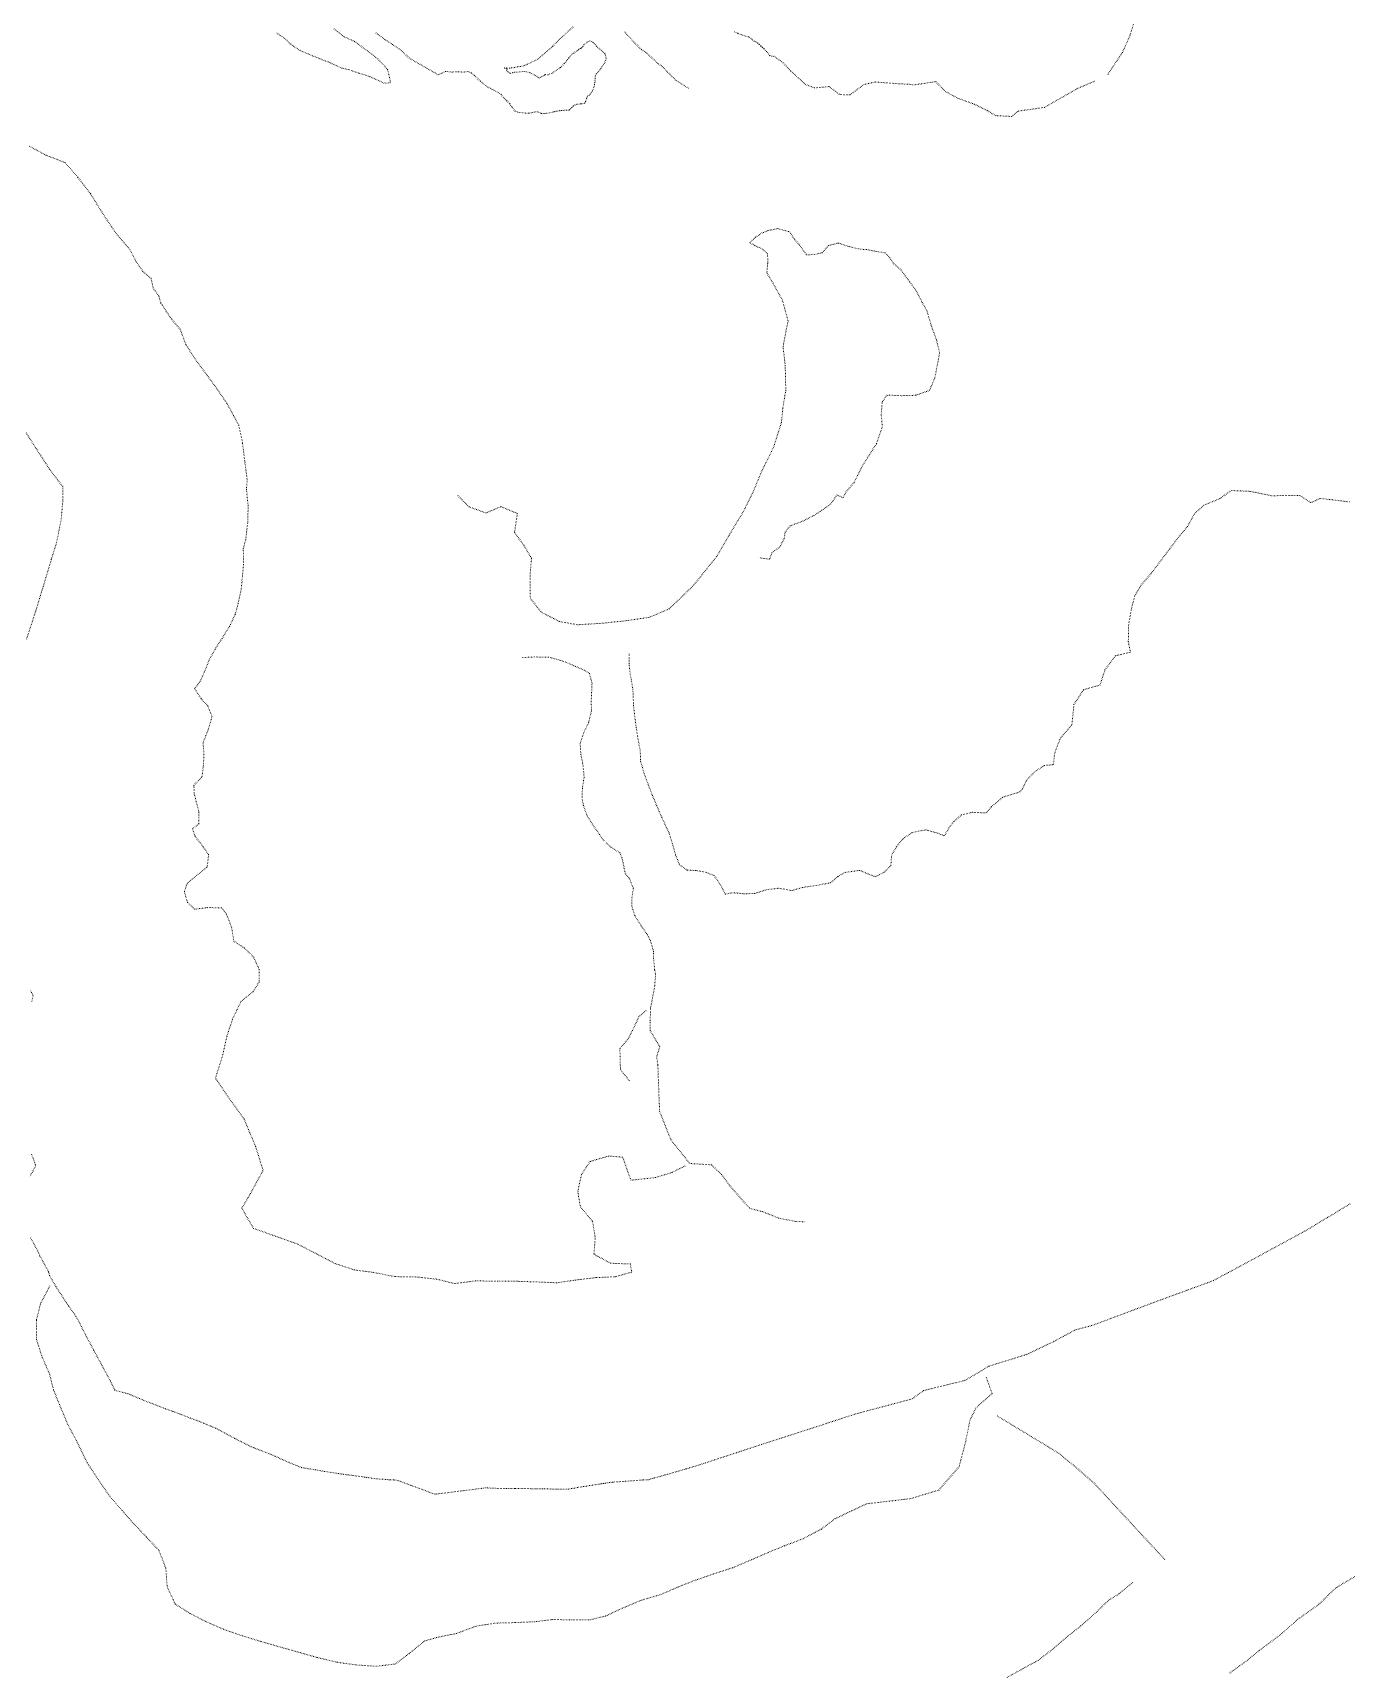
# Model space of a CAD drawing. Extents: x 682410 to 689460, y 7661803 to 7669124.
# Drawn here: x 685100.1 to 685400.2, y 7663888.6 to 7664263.4 of the extents above; entities that cross this region are included whole.
import ezdxf

# ---------------------------------------------------------------- set-up
doc = ezdxf.new("R2010")
doc.units = 0
doc.header["$MEASUREMENT"] = 0
doc.linetypes.add('DOT', pattern=[0.25, 0, -0.25])
doc.layers.add('02 TOE_Line', color=1, linetype='DOT', lineweight=20)

msp = doc.modelspace()

# ---------------------------------------------------------------- linework, layer by layer
at = {"layer": '02 TOE_Line'}
for points in [[(685351.99, 7664266.7, 4207.72), (685350.83, 7664262.8, 4207.58), (685349.1, 7664258.93, 4207.71), (685345.68, 7664253.8, 4207.82)], [(685168.88, 7664264.31, 4206.96), (685171.26, 7664262.46, 4206.79), (685173.61, 7664261.43, 4206.65), (685176.18, 7664259.54, 4206.46), (685178.96, 7664257.44, 4206.18), (685181.17, 7664254.93, 4205.86), (685181.75, 7664252.6, 4205.29), (685181.75, 7664251.95, 4205.4), (685180.38, 7664251.89, 4205.16), (685177.12, 7664253.38, 4204.99), (685174.54, 7664254.2, 4204.9), (685172.2, 7664255.03, 4204.89), (685170.74, 7664255.31, 4204.8), (685167.66, 7664256.7, 4204.8), (685165.01, 7664257.74, 4204.7), (685163.71, 7664258.27, 4204.73), (685161.15, 7664259.35, 4204.76), (685158.89, 7664260.86, 4204.8), (685157.92, 7664261.91, 4204.79), (685155.64, 7664263.46, 4204.87)], [(685223.57, 7664264.74, 4207.66), (685220.7, 7664262.2, 4207.66), (685218.87, 7664260.28, 4207.78), (685215.4, 7664257.31, 4207.66), (685212.28, 7664255.84, 4207.74), (685209.02, 7664255.29, 4207.81), (685207.89, 7664255.42, 4207.65), (685207.89, 7664255.34, 4207.64), (685207.95, 7664255.31, 4207.65), (685208.26, 7664255.22, 4207.69), (685208.46, 7664255.11, 4207.71), (685208.3, 7664254.82, 4207.65), (685208.33, 7664254.8, 4207.66), (685208.73, 7664254.43, 4207.68), (685209.26, 7664254.12, 4207.68), (685209.79, 7664254.27, 4207.65), (685210.2, 7664254.37, 4207.65), (685210.93, 7664254.41, 4207.63), (685211.61, 7664254.51, 4207.61), (685212.54, 7664254.58, 4207.59), (685213.7, 7664254.28, 4207.5), (685215.23, 7664253.49, 4207.31), (685215.73, 7664253.05, 4207.24), (685216.92, 7664253.66, 4207.3), (685217.08, 7664253.8, 4207.3), (685217.25, 7664253.88, 4207.3), (685217.84, 7664253.77, 4207.31), (685218.18, 7664253.96, 4207.31), (685218.81, 7664254.21, 4207.4), (685220.69, 7664255.48, 4207.36), (685221.24, 7664256.04, 4207.38), (685221.57, 7664256.43, 4207.39), (685221.82, 7664256.64, 4207.4), (685222.04, 7664256.98, 4207.39), (685222.24, 7664257.31, 4207.38), (685222.61, 7664257.68, 4207.35), (685222.81, 7664257.91, 4207.36), (685223, 7664258.19, 4207.34), (685223.3, 7664258.48, 4207.35), (685223.52, 7664258.7, 4207.36), (685223.7, 7664258.77, 4207.37), (685223.95, 7664259.01, 4207.37), (685224.45, 7664259.31, 4207.37), (685224.77, 7664259.54, 4207.37), (685224.9, 7664259.66, 4207.36), (685225.14, 7664259.82, 4207.36), (685225.33, 7664259.85, 4207.35), (685225.49, 7664259.98, 4207.35), (685225.71, 7664260.15, 4207.35), (685225.8, 7664260.28, 4207.35), (685226.03, 7664260.65, 4207.36), (685226.26, 7664260.85, 4207.36), (685226.79, 7664261.28, 4207.38), (685227.36, 7664261.58, 4207.38), (685228.12, 7664261.2, 4207.34), (685228.9, 7664260.37, 4207.28), (685230.9, 7664258.56, 4207.15), (685231.11, 7664257.45, 4207.07), (685230.88, 7664256.77, 4207.04), (685230.53, 7664256.18, 4206.99), (685229.85, 7664255.2, 4206.94), (685228.85, 7664254, 4206.94), (685228.68, 7664253.73, 4206.91), (685228.58, 7664252.99, 4206.87), (685228.56, 7664252.43, 4206.83), (685228.46, 7664251.56, 4206.83), (685228.28, 7664250.88, 4206.69), (685227.93, 7664250.06, 4206.64), (685227.49, 7664249.43, 4206.66), (685227.38, 7664249.15, 4206.63), (685227.03, 7664249.14, 4206.65), (685226.82, 7664248.93, 4206.65), (685226.65, 7664248.41, 4206.6), (685226.4, 7664247.67, 4206.55), (685226.2, 7664247.34, 4206.54), (685225.3, 7664247.15, 4206.54), (685224.65, 7664247.11, 4206.57), (685224.36, 7664247.09, 4206.58), (685224.02, 7664246.95, 4206.57), (685223.57, 7664246.67, 4206.55), (685223.24, 7664246.3, 4206.49), (685223.03, 7664246.09, 4206.47), (685222.75, 7664245.81, 4206.45), (685222.58, 7664245.69, 4206.43), (685222.08, 7664245.72, 4206.44), (685221.69, 7664245.71, 4206.44), (685221.28, 7664245.67, 4206.43), (685220.95, 7664245.68, 4206.43), (685220.47, 7664245.58, 4206.42), (685219.72, 7664245.48, 4206.42), (685219.19, 7664245.34, 4206.4), (685218.56, 7664245.21, 4206.4), (685217.86, 7664245.02, 4206.36), (685217.58, 7664245.05, 4206.37), (685217.34, 7664244.96, 4206.38), (685216.73, 7664244.94, 4206.38), (685216.32, 7664244.98, 4206.4), (685216.22, 7664244.99, 4206.41), (685216.01, 7664245.16, 4206.42), (685215.38, 7664245.37, 4206.44), (685214.71, 7664245.29, 4206.44), (685213.42, 7664245, 4206.38), (685211.24, 7664245.2, 4206.41), (685210.32, 7664245.46, 4206.45), (685210.08, 7664245.73, 4206.46), (685209.54, 7664246.49, 4206.56), (685208.99, 7664247.28, 4206.68), (685208.36, 7664247.9, 4206.76), (685207.33, 7664248.92, 4206.86), (685207.12, 7664249.33, 4206.94), (685206.19, 7664249.9, 4206.86), (685205.01, 7664250.49, 4206.76), (685203.53, 7664251.33, 4206.61), (685202.36, 7664252.35, 4206.56), (685200.96, 7664253.69, 4206.53), (685200.27, 7664254.26, 4206.51), (685199.49, 7664254.54, 4206.45), (685198.45, 7664254.41, 4206.3), (685197.38, 7664254.5, 4206.13), (685195.92, 7664254.44, 4205.94), (685194.43, 7664254.57, 4205.72), (685192.74, 7664253.82, 4205.45), (685190.14, 7664255.3, 4205.3), (685186.14, 7664257.6, 4205.62), (685184.07, 7664259.54, 4205.85), (685180.53, 7664261.89, 4206.17), (685178.3, 7664263.51, 4206.37)], [(685249.9, 7664250.73, 4206.29), (685246.97, 7664252.61, 4206.04), (685244.94, 7664254.62, 4206.17), (685244.01, 7664255.63, 4206.31), (685242.91, 7664256.41, 4206.5), (685240.43, 7664258.73, 4206.71), (685239.16, 7664259.58, 4206.83), (685237.24, 7664261.46, 4207.16), (685235.38, 7664263.59, 4207.33)], [(685260.45, 7664263.63, 4206.94), (685261.29, 7664263.23, 4206.85), (685262.92, 7664262.65, 4206.73), (685263.89, 7664262.41, 4206.75), (685264.57, 7664261.75, 4206.65), (685265.04, 7664261.46, 4206.7), (685265.77, 7664261.04, 4206.64), (685266.12, 7664260.74, 4206.62), (685266.45, 7664260.37, 4206.6), (685266.85, 7664260.05, 4206.58), (685267.22, 7664259.7, 4206.58), (685267.78, 7664259.16, 4206.58), (685268.5, 7664258.19, 4206.49), (685268.83, 7664258.09, 4206.49), (685269.42, 7664258.05, 4206.53), (685270.04, 7664257.64, 4206.48), (685270.3, 7664257.44, 4206.48), (685271.5, 7664256.6, 4206.43), (685273.35, 7664254.63, 4206.35), (685276.66, 7664251.61, 4206.49), (685278.72, 7664250.8, 4206.61), (685282.04, 7664251.12, 4207.05), (685284.54, 7664249.27, 4206.93), (685286.9, 7664249.24, 4207.06), (685289.98, 7664251.58, 4206.97), (685292.61, 7664252.16, 4206.92), (685297.82, 7664251.76, 4207.02), (685300.35, 7664251.65, 4207.17), (685301.4, 7664251.49, 4207.25), (685305.34, 7664252.08, 4207.58), (685306.42, 7664252.25, 4207.61), (685308.66, 7664249.98, 4207.57), (685311.5, 7664248.44, 4207.81), (685315.25, 7664247.08, 4207.91), (685318.29, 7664245.59, 4207.92), (685320.14, 7664244.47, 4207.94), (685323.78, 7664244.29, 4208.03), (685325.29, 7664245.5, 4208.02), (685331.28, 7664246.36, 4207.98), (685338.82, 7664250.68, 4207.92), (685342.95, 7664252.42, 4207.9)], [(685249.16, 7664004.51, 4207.27), (685246.16, 7664002.99, 4207.2), (685242.35, 7664001.84, 4207.29), (685236.75, 7664001.23, 4207.01), (685234.9, 7664006.48, 4206.97), (685231.64, 7664006.75, 4206.92), (685227.42, 7664005.49, 4207.04), (685225.49, 7664002.57, 4206.9), (685224.63, 7663998.59, 4207.36), (685225.22, 7663995.11, 4207.12), (685228.01, 7663991.83, 4207.3), (685228.61, 7663988.02, 4207.36), (685228.32, 7663984.31, 4207.47), (685232.06, 7663982.26, 4207.52), (685236.66, 7663982.08, 4207.35), (685236.65, 7663982.03, 4207.35), (685236.95, 7663980.21, 4207.41), (685233.14, 7663979.16, 4207.64), (685228.7, 7663978.96, 4207.63), (685224.04, 7663978.4, 4207.66), (685219.8, 7663977.78, 4207.67), (685215.27, 7663977.98, 4207.7), (685210.95, 7663978.12, 4207.74), (685206.28, 7663978.13, 4207.59), (685201.28, 7663978.23, 4207.55), (685196.46, 7663977.6, 4207.55), (685192.37, 7663978.61, 4207.27), (685187.92, 7663979.1, 4207.16), (685182.81, 7663979.2, 4207.13), (685177.85, 7663980.17, 4207.27), (685173.57, 7663980.73, 4207.24), (685169.18, 7663982.17, 4206.96), (685164.9, 7663984.4, 4206.98), (685160.61, 7663986.63, 4207.01), (685155.57, 7663988.42, 4206.9), (685150.53, 7663990.21, 4206.79), (685147.86, 7663994.81, 4206.71), (685149.81, 7663998.18, 4206.44), (685151.26, 7664000.83, 4206.5), (685152.71, 7664003.49, 4206.55), (685150.95, 7664009.03, 4206.62), (685149.65, 7664012.12, 4206.62), (685148.36, 7664015.21, 4206.62), (685144.91, 7664019.98, 4206.68), (685141.82, 7664024.55, 4206.52), (685143.41, 7664029.56, 4206.71), (685144.44, 7664034.15, 4206.78), (685145.69, 7664037.98, 4206.84), (685147.65, 7664042.07, 4206.9), (685150.42, 7664044.31, 4205.46), (685151.81, 7664046.53, 4205.32), (685151.83, 7664049.38, 4205.32), (685150.53, 7664052.19, 4205.23), (685148.4, 7664054.32, 4205.23), (685146.01, 7664055.8, 4204.96), (685145.55, 7664058.88, 4205.02), (685144.32, 7664062.04, 4205.05), (685143.26, 7664063.48, 4204.83), (685139.95, 7664063.51, 4204.88), (685137.07, 7664063.14, 4204.88), (685135.42, 7664064.7, 4204.45), (685134.72, 7664067.14, 4204.48), (685135.33, 7664069.03, 4204.51), (685137.52, 7664070.84, 4204.7), (685139.91, 7664072.79, 4204.78), (685140.26, 7664075.62, 4204.87), (685138.93, 7664077.51, 4205.08), (685137.12, 7664079.87, 4205.09), (685136.55, 7664081.5, 4205.02), (685138.05, 7664082.67, 4205.02), (685138.04, 7664085.34, 4205.05), (685136.99, 7664089.46, 4205.14), (685136.89, 7664091.43, 4205.25), (685138.74, 7664093.42, 4205.38), (685139.04, 7664095.66, 4205.49), (685139.2, 7664098.45, 4205.55), (685138.98, 7664101.17, 4205.38), (685140.13, 7664104.09, 4205.64), (685141.05, 7664107.14, 4205.66), (685140.05, 7664109.6, 4205.67), (685138.55, 7664111.27, 4205.8), (685137.05, 7664113.54, 4206.02), (685138.35, 7664115.25, 4206.04), (685139.31, 7664117.38, 4206.31), (685140.33, 7664119.94, 4205.94), (685141.75, 7664122.59, 4206.07), (685143.32, 7664125.03, 4206.4), (685145.08, 7664127.84, 4206.35), (685146.34, 7664130.54, 4206.16), (685147.02, 7664133.03, 4206.01), (685147.72, 7664136.36, 4205.91), (685148, 7664139.43, 4205.95), (685148.25, 7664141.91, 4206.08), (685148.18, 7664145.57, 4205.85), (685148.75, 7664147.7, 4205.72), (685149.22, 7664151.82, 4205.47), (685149.28, 7664155.43, 4205.32), (685148.9, 7664159.11, 4205.04), (685149.08, 7664161.22, 4205.93), (685148.54, 7664165.33, 4205.93), (685147.98, 7664169.8, 4205.89), (685147.13, 7664173.76, 4205.83), (685144.42, 7664178.76, 4204.83), (685141.85, 7664182.5, 4204.86), (685139.86, 7664185.21, 4204.78), (685137.36, 7664188.59, 4205), (685135.06, 7664192.18, 4204.87), (685133.76, 7664195.66, 4204.73), (685131.75, 7664198.01, 4204.61), (685130.57, 7664199.81, 4204.71), (685129.31, 7664201.71, 4204.67), (685128.85, 7664203.33, 4204.61), (685127.58, 7664205.07, 4204.59), (685127.11, 7664207.25, 4204.38), (685125.24, 7664208.88, 4204.44), (685123.59, 7664211.25, 4204.63), (685122.36, 7664213.7, 4204.65), (685119.01, 7664217.72, 4204.63), (685116.45, 7664221.49, 4204.84), (685113.23, 7664226.66, 4204.81), (685110.33, 7664230.43, 4204.86), (685107.45, 7664233.75, 4204.85), (685103.1, 7664235.43, 4204.83), (685099.2, 7664237.52, 4204.83)], [(685197.22, 7664157.64, 4204.89), (685199.79, 7664155.07, 4204.89), (685203.65, 7664153.69, 4204.87), (685207.03, 7664155.13, 4204.79), (685210.83, 7664153.57, 4205.36), (685210.16, 7664149.22, 4205.52), (685212.36, 7664146.19, 4205.57), (685214.04, 7664143.34, 4205.93), (685213.76, 7664139.88, 4205.57), (685213.72, 7664134.28, 4205.56), (685216.23, 7664131.05, 4206.02), (685220.44, 7664128.87, 4206.09), (685224.58, 7664128.14, 4205.89), (685229.83, 7664128.46, 4205.65), (685235.1, 7664128.99, 4205.4), (685240.89, 7664129.82, 4205.39), (685245.49, 7664131.76, 4205.5), (685250.96, 7664137, 4205.55), (685256.32, 7664143.69, 4205.8), (685259.23, 7664148.62, 4205.84), (685262.47, 7664154.03, 4205.99), (685264.68, 7664158.44, 4205.85), (685266.55, 7664162.98, 4206.36), (685269.34, 7664168.62, 4205.97), (685271.17, 7664174.38, 4206.01), (685271.49, 7664177.71, 4206.17), (685272.16, 7664181.66, 4206.13), (685272.03, 7664187.39, 4206.2), (685271.54, 7664191.7, 4206.14), (685272.67, 7664197.62, 4206.13), (685271.38, 7664202.3, 4205.98), (685269.24, 7664206.22, 4205.95), (685267.83, 7664208.52, 4206.32), (685268.03, 7664210.78, 4206.15), (685268.01, 7664212.91, 4206.06), (685266.76, 7664214.01, 4206.07), (685265.08, 7664214.79, 4206.17), (685263.94, 7664215.43, 4206.22), (685265.22, 7664216.7, 4206.41), (685266.69, 7664217.63, 4206.47), (685268.23, 7664218.26, 4206.57), (685270.36, 7664218.66, 4206.84), (685273.05, 7664217.92, 4207.16), (685274.19, 7664216.13, 4207.3), (685275.29, 7664214.9, 4207.36), (685276.91, 7664212.65, 4207.75), (685278.99, 7664212.79, 4207.56), (685280.49, 7664213.14, 4207.82), (685281.96, 7664214.81, 4207.87), (685284.24, 7664215.36, 4207.55), (685286.37, 7664214.63, 4207.69), (685288.82, 7664214.01, 4207.92), (685290.98, 7664213.82, 4208.11), (685292.97, 7664213.43, 4208.35), (685294.92, 7664213.1, 4208.35), (685295.91, 7664211.96, 4208.43), (685296.87, 7664210.59, 4208.5), (685298.45, 7664209.27, 4208.67), (685300.13, 7664206.96, 4208.82), (685301.87, 7664204.61, 4208.94), (685303.34, 7664201.78, 4209.08), (685304.37, 7664200.03, 4209.23), (685305.36, 7664196.61, 4209.31), (685306.64, 7664193.12, 4209.41), (685307.31, 7664190.13, 4209.52), (685306.77, 7664187.41, 4209.69), (685306.2, 7664184.5, 4209.72), (685305.02, 7664181.7, 4209.63), (685301.86, 7664180.58, 4209.63), (685298.72, 7664180.48, 4209.66), (685295.31, 7664180.63, 4209.68), (685294.18, 7664179.04, 4209.6), (685293.98, 7664176.03, 4209.55), (685294.22, 7664173.3, 4209.57), (685292.88, 7664169.51, 4209.58), (685289.68, 7664164.48, 4209.73), (685287.78, 7664160.67, 4209.76), (685285.93, 7664158.52, 4209.64), (685285.25, 7664157.15, 4209.86), (685283.85, 7664157.81, 4209.78), (685282.49, 7664155.78, 4209.91), (685280.42, 7664154.3, 4209.8), (685278.62, 7664153.14, 4209.86), (685275.85, 7664151.72, 4209.71), (685273.15, 7664150.74, 4209.56), (685272.04, 7664149.3, 4209.75), (685271.78, 7664147.86, 4209.72), (685270.79, 7664145.9, 4209.71), (685269.02, 7664144.64, 4209.45), (685268.46, 7664143.11, 4209.47), (685266, 7664143.45, 4209.47)], [(685098.55, 7664172, 4179.37), (685101.17, 7664167.89, 4179.34), (685103.94, 7664163.64, 4179.23), (685106.94, 7664159.65, 4179.36), (685106.94, 7664156.63, 4179.21), (685106.57, 7664152.15, 4179.07), (685105.42, 7664146.58, 4178.9), (685104.31, 7664143.11, 4178.87), (685104.3, 7664143.07, 4178.87), (685104.3, 7664143.06, 4178.87), (685104.29, 7664143.01, 4178.87), (685102.45, 7664136.84, 4178.9), (685102.13, 7664135.87, 4178.88), (685100.88, 7664131.72, 4178.88), (685100.74, 7664131.24, 4178.89), (685098.56, 7664124.62, 4178.77)], [(685236.36, 7664121.46, 4208.31), (685236.35, 7664119.23, 4208.43), (685236.64, 7664116.5, 4208.39), (685236.85, 7664115.59, 4208.56), (685237.22, 7664113.27, 4208.17), (685237.37, 7664109.65, 4208.32), (685237.63, 7664107.24, 4208.41), (685237.97, 7664104.67, 4208.52), (685238.4, 7664101.99, 4208.64), (685238.89, 7664099.49, 4208.72), (685238.99, 7664096.92, 4208.89), (685239.8, 7664094.13, 4208.92), (685240.68, 7664091.73, 4209.09), (685241.67, 7664089.17, 4209.23), (685242.67, 7664086.81, 4209.25), (685243.81, 7664084.14, 4209.15), (685245.49, 7664080.54, 4208.98), (685246.36, 7664077.77, 4209.04), (685246.99, 7664075.52, 4209.07), (685247.86, 7664073.32, 4209.02), (685249.64, 7664072.06, 4209), (685251.64, 7664072, 4209.13), (685253.71, 7664071.63, 4209.14), (685255.77, 7664070.86, 4209.15), (685257.14, 7664068.87, 4209.19), (685258.36, 7664066.57, 4209.3), (685260.03, 7664066.91, 4209.31), (685261.48, 7664066.79, 4209.38), (685262.78, 7664066.67, 4209.37), (685265.05, 7664066.75, 4209.33), (685267.79, 7664067.6, 4209.27), (685270.49, 7664067.94, 4209.31), (685273.56, 7664067.42, 4209.24), (685276, 7664068.12, 4209.23), (685279.11, 7664068.58, 4209.39), (685282.41, 7664069.18, 4209.26), (685284.14, 7664070.64, 4209.33), (685285.73, 7664071.57, 4209.43), (685289.03, 7664072.01, 4209.49), (685292.61, 7664070.54, 4209.52), (685294.61, 7664071.6, 4209.59), (685296.15, 7664073.08, 4209.63), (685296.36, 7664075.49, 4209.67), (685297.5, 7664077.49, 4209.68), (685298.96, 7664079.25, 4209.7), (685301.05, 7664080.68, 4209.61), (685304.11, 7664081.28, 4209.53), (685306.9, 7664080.52, 4209.45), (685308.41, 7664079.89, 4209.39), (685309.63, 7664082.01, 4209.34), (685310.67, 7664083.29, 4209.25), (685312.33, 7664084.69, 4209.13), (685314.81, 7664085.29, 4209.11), (685317.93, 7664085.14, 4208.9), (685319.17, 7664086.58, 4208.97), (685321.74, 7664088.74, 4208.85), (685325.67, 7664089.93, 4208.83), (685326.29, 7664090.71, 4208.96), (685327.17, 7664092.57, 4208.92), (685329.09, 7664094.59, 4208.87), (685331.29, 7664095.99, 4208.8), (685333.29, 7664096.17, 4208.74), (685333.65, 7664098.94, 4208.73), (685334.9, 7664102.19, 4208.64), (685337.55, 7664105.28, 4208.49), (685338.02, 7664109.91, 4208.58), (685340.23, 7664113.32, 4208.54), (685343.96, 7664114.35, 4208.51), (685345.11, 7664117.87, 4208.48), (685347.53, 7664121.06, 4208.56), (685350.92, 7664121.86, 4208.39), (685350.44, 7664124.35, 4208.53), (685350.52, 7664128.2, 4208.55), (685351.15, 7664131.77, 4208.52), (685351.9, 7664134.72, 4208.58), (685353.32, 7664137.14, 4208.72), (685355.77, 7664139.99, 4208.58), (685361.85, 7664148.11, 4208.46), (685363.94, 7664150.59, 4208.47), (685365.54, 7664153.45, 4208.97), (685367.69, 7664155.46, 4209.26), (685371.39, 7664156.97, 4208.97), (685373.94, 7664158.81, 4208.94), (685378.4, 7664158.62, 4208.95), (685383.1, 7664157.62, 4208.76), (685389.61, 7664157.7, 4208.69), (685392.15, 7664156.04, 4208.6), (685394.28, 7664157.02, 4208.54), (685401, 7664156.21, 4208.6)], [(685211.91, 7664120.63, 4206.2), (685214.74, 7664120.78, 4205.92), (685217.94, 7664120.74, 4205.74), (685219.36, 7664120.37, 4205.73), (685221.71, 7664119.67, 4205.55), (685224.09, 7664118.63, 4205.61), (685226.11, 7664117.76, 4205.54), (685227.28, 7664117.06, 4205.5), (685227.88, 7664114.82, 4205.52), (685227.71, 7664111.01, 4205.52), (685227.73, 7664108.39, 4205.62), (685227.11, 7664105.77, 4205.57), (685226.02, 7664103.59, 4205.62), (685225.18, 7664101.03, 4205.56), (685225.31, 7664098.51, 4205.53), (685225.81, 7664096.1, 4205.47), (685226.07, 7664093.29, 4205.5), (685225.68, 7664090.77, 4205.44), (685225.59, 7664088.3, 4205.48), (685225.91, 7664086.85, 4205.37), (685226.78, 7664084.45, 4205.49), (685228.12, 7664082.33, 4205.38), (685229.6, 7664080.21, 4205.53), (685230.34, 7664079.06, 4205.42), (685232.07, 7664077.41, 4205.51), (685234.28, 7664076.02, 4205.5), (685234.72, 7664074.88, 4205.5), (685235.52, 7664071.2, 4205.69), (685236.37, 7664070.27, 4205.51), (685237.32, 7664067.92, 4205.66), (685236.97, 7664065.51, 4205.76), (685236.98, 7664063.79, 4205.75), (685237.65, 7664061.68, 4205.83), (685239.12, 7664059.37, 4205.67), (685240.56, 7664057.27, 4205.65), (685241.23, 7664055.97, 4205.8), (685241.95, 7664053.42, 4205.71), (685241.96, 7664051.85, 4205.77), (685242.2, 7664049.19, 4205.77), (685242.41, 7664048.2, 4205.78), (685242.19, 7664045.47, 4206.31), (685241.26, 7664040.57, 4205.85), (685241.17, 7664037.65, 4206.46), (685241.17, 7664035.45, 4207.11), (685243.34, 7664031.74, 4208.73), (685242.65, 7664029.45, 4208.32), (685242.93, 7664027.49, 4207.73), (685243.12, 7664021.96, 4207.08), (685243.32, 7664016.98, 4206.94), (685245.87, 7664010.49, 4207.13), (685250.21, 7664005.04, 4207.29), (685255.15, 7664004.74, 4209.14), (685257.5, 7664002.54, 4209.12), (685259.36, 7663999.95, 4208.79), (685263.95, 7663994.76, 4207.31), (685266.83, 7663994.06, 4206.82), (685270.58, 7663992.55, 4207.18), (685274.53, 7663991.78, 4207.69), (685276.66, 7663991.73, 4209.07)], [(685099.6, 7664044.47, 4178.89), (685100.13, 7664043.47, 4178.9), (685099.86, 7664041.92, 4178.93)], [(685240.23, 7664040.02, 4205.9), (685238.6, 7664038.62, 4205.83), (685237.61, 7664036.42, 4205.82), (685236.21, 7664033.64, 4205.71), (685234.25, 7664031.29, 4205.83), (685234.37, 7664026.51, 4206), (685236.43, 7664023.92, 4206.09)], [(685099.79, 7664007.15, 4178.77), (685100.29, 7664005.88, 4178.75), (685100.38, 7664005.65, 4178.75), (685100.51, 7664005.23, 4178.74), (685100.66, 7664004.76, 4178.73), (685100.73, 7664004.52, 4178.73), (685100.16, 7664003.37, 4178.73), (685099.4, 7664002.16, 4178.73)], [(685099.58, 7663988.09, 4178.61), (685101.16, 7663985.1, 4178.54), (685101.71, 7663983.88, 4178.46), (685102.39, 7663982.66, 4178.44), (685102.43, 7663982.58, 4178.44), (685103.68, 7663980.3, 4178.42), (685103.7, 7663980.21, 4178.4), (685103.91, 7663979.48, 4178.28), (685105.41, 7663976.85, 4178.28), (685107.82, 7663973.14, 4178.47), (685108.31, 7663972.42, 4178.51), (685109.52, 7663970.73, 4178.67), (685109.97, 7663970, 4178.68), (685110.52, 7663969.09, 4178.71), (685112.12, 7663965.91, 4178.58), (685114.01, 7663962.36, 4178.51), (685114.22, 7663961.96, 4178.5), (685115.61, 7663959.43, 4178.47), (685115.86, 7663958.91, 4178.44), (685115.91, 7663958.82, 4178.44), (685117.82, 7663955.32, 4178.39), (685117.99, 7663954.95, 4178.37), (685118.74, 7663953.4, 4178.29), (685118.84, 7663953.22, 4178.29), (685121.76, 7663952.45, 4178.52), (685122.46, 7663952.17, 4178.51), (685122.79, 7663952.03, 4178.5), (685126.03, 7663950.69, 4178.44), (685128.27, 7663949.82, 4178.43), (685130.36, 7663949.02, 4178.44), (685132.1, 7663948.4, 4178.47), (685133.7, 7663947.8, 4178.48), (685136.11, 7663946.86, 4178.47), (685138.4, 7663946.01, 4178.49), (685139.34, 7663945.61, 4178.46), (685140.81, 7663944.99, 4178.43), (685141.89, 7663944.55, 4178.41), (685142.57, 7663944.19, 4178.4), (685143.95, 7663943.44, 4178.38), (685146.07, 7663942.3, 4178.34), (685146.2, 7663942.23, 4178.34), (685146.79, 7663941.93, 4178.34), (685150.14, 7663940.25, 4178.36), (685150.65, 7663940.04, 4178.36), (685151.26, 7663939.81, 4178.37), (685154.31, 7663938.65, 4178.42), (685155.5, 7663938.14, 4178.42), (685158.06, 7663936.96, 4178.33), (685159.72, 7663936.28, 4178.32), (685160.46, 7663935.98, 4178.33), (685161.57, 7663935.53, 4178.33), (685162.08, 7663935.46, 4178.33), (685164.72, 7663935.05, 4178.31), (685166.35, 7663934.75, 4178.26), (685169.93, 7663934.21, 4178.24), (685170.63, 7663934.11, 4178.23), (685170.91, 7663934.06, 4178.23), (685171.09, 7663934.03, 4178.23), (685172.09, 7663933.9, 4178.24), (685173.36, 7663933.73, 4178.26), (685175.92, 7663933.39, 4178.31), (685176.4, 7663933.32, 4178.31), (685178.54, 7663932.98, 4178.31), (685180.7, 7663932.86, 4178.31), (685181.48, 7663932.79, 4178.3), (685181.77, 7663932.78, 4178.29), (685182.71, 7663932.73, 4178.27), (685183.68, 7663932.55, 4178.25), (685184.65, 7663932.19, 4178.23), (685185.62, 7663931.82, 4178.21), (685186.5, 7663931.5, 4178.2), (685190.75, 7663929.93, 4178.15), (685191.03, 7663929.82, 4178.14), (685191.97, 7663929.48, 4178.13), (685195.01, 7663929.84, 4178.11), (685195.67, 7663929.93, 4178.11), (685196.68, 7663930.07, 4178.12), (685200.47, 7663930.54, 4178.11), (685202.51, 7663930.8, 4178.11), (685202.7, 7663930.83, 4178.11), (685203.6, 7663930.93, 4178.1), (685204.66, 7663930.88, 4178.09), (685205.45, 7663930.83, 4178.08), (685208.28, 7663930.77, 4178.13), (685208.42, 7663930.77, 4178.13), (685209.41, 7663930.77, 4178.17), (685210.21, 7663930.79, 4178.19), (685210.33, 7663930.79, 4178.19), (685211.97, 7663930.78, 4178.21), (685213.94, 7663930.74, 4178.22), (685214.98, 7663930.71, 4178.22), (685215.09, 7663930.71, 4178.22), (685216.61, 7663930.7, 4178.25), (685219.89, 7663930.64, 4178.28), (685221.28, 7663930.63, 4178.31), (685222.45, 7663930.63, 4178.33), (685224.8, 7663931.05, 4178.39), (685225.87, 7663931.22, 4178.4), (685229.47, 7663931.77, 4178.4), (685230, 7663931.85, 4178.41), (685230.46, 7663931.93, 4178.42), (685230.56, 7663931.95, 4178.42), (685231.48, 7663932.08, 4178.43), (685232.67, 7663932.25, 4178.44), (685233.69, 7663932.31, 4178.45), (685235.12, 7663932.39, 4178.47), (685235.49, 7663932.42, 4178.48), (685239.6, 7663932.74, 4178.58), (685240.24, 7663932.77, 4178.58), (685240.66, 7663932.77, 4178.57), (685240.91, 7663932.84, 4178.57), (685242.1, 7663933.18, 4178.56), (685244.66, 7663933.9, 4178.54), (685245.16, 7663934.04, 4178.54), (685248.9, 7663935.12, 4178.53), (685249.43, 7663935.28, 4178.53), (685252.65, 7663936.25, 4178.55), (685253.83, 7663936.63, 4178.57), (685256.8, 7663937.63, 4178.65), (685257.83, 7663937.96, 4178.68), (685260.9, 7663938.95, 4178.74), (685262.06, 7663939.33, 4178.76), (685265.17, 7663940.38, 4178.85), (685266.67, 7663940.88, 4178.89), (685269.34, 7663941.72, 4178.93), (685271.11, 7663942.29, 4178.97), (685273.4, 7663943.04, 4179.02), (685277.47, 7663944.34, 4179.09), (685282.8, 7663946.08, 4179.21), (685288.13, 7663947.82, 4179.33), (685294.58, 7663949.54, 4179.5), (685301.03, 7663951.25, 4179.71), (685303.67, 7663953.17, 4179.8), (685313.08, 7663955.46, 4180.09), (685318.65, 7663958.76, 4180.63), (685327.25, 7663961.42, 4181.14), (685333.43, 7663964.37, 4181.72), (685338.25, 7663966.99, 4181.89), (685342.35, 7663968.09, 4181.5), (685349.54, 7663970.79, 4181.59), (685357.84, 7663973.87, 4181.9), (685363.88, 7663976.08, 4182.04), (685369.91, 7663978.29, 4182.46), (685378.55, 7663982.96, 4182.51), (685384.66, 7663986.27, 4182.81), (685390.78, 7663989.58, 4183.02), (685395.96, 7663992.7, 4182.91), (685401.13, 7663995.81, 4182.67)], [(685103.99, 7663977.07, 4178.2), (685101.89, 7663973.17, 4178.29), (685100.89, 7663969.21, 4178.25), (685100.9, 7663964.88, 4178.15), (685102.22, 7663960.8, 4178.11), (685103.92, 7663956.9, 4177.98), (685104.83, 7663953.26, 4177.85), (685106.57, 7663949, 4177.88), (685108.04, 7663945.51, 4177.96), (685110.31, 7663941.18, 4178.07), (685112.53, 7663936.64, 4178.18), (685115.39, 7663932.27, 4178.27), (685117.8, 7663928.84, 4178.31), (685120.48, 7663925.72, 4178.17), (685123.26, 7663922.62, 4178.06), (685126.06, 7663919.67, 4178.07), (685128.9, 7663916.65, 4178.03), (685130.49, 7663912.51, 4178.1), (685130.78, 7663908.32, 4178.12), (685132.64, 7663904.36, 4178.24), (685136.07, 7663902.19, 4178.35), (685139.74, 7663900.32, 4178.36), (685143.64, 7663898.62, 4178.29), (685148, 7663897.11, 4178.32), (685152.28, 7663895.8, 4178.3), (685156.73, 7663894.52, 4178.29), (685161.15, 7663893.28, 4178.27), (685165.09, 7663892.15, 4178.26), (685169.65, 7663891.08, 4178.41), (685174.02, 7663890.46, 4178.46), (685178.55, 7663890.16, 4178.44), (685182.93, 7663890.68, 4178.49), (685186.14, 7663893.12, 4178.43), (685189.59, 7663895.93, 4178.3), (685192.71, 7663896.82, 4178.71), (685196.86, 7663897.65, 4178.65), (685201.45, 7663899.34, 4178.59), (685205.88, 7663900.03, 4179.12), (685210.35, 7663900.14, 4179.14), (685214.8, 7663900.34, 4179.17), (685218.83, 7663900.83, 4179.21), (685222.82, 7663900.79, 4179.26), (685227.47, 7663900.78, 4179.23), (685230.99, 7663901.65, 4179.15), (685234.16, 7663903.13, 4179.09), (685238.88, 7663905.16, 4179.13), (685243.58, 7663906.56, 4179.07), (685247.58, 7663908.29, 4178.97), (685251.6, 7663909.87, 4178.92), (685255.61, 7663911.25, 4178.96), (685260.05, 7663912.69, 4179.03), (685264.37, 7663914.52, 4179.16), (685268.16, 7663916.18, 4179.27), (685271.88, 7663917.7, 4179.36), (685276.13, 7663919.31, 4179.36), (685280.29, 7663921.52, 4179.42), (685283.44, 7663923.89, 4179.49), (685286.81, 7663925.49, 4179.5), (685290.59, 7663927.28, 4179.65), (685300.69, 7663928.47, 4179.68), (685307.15, 7663930.43, 4179.77), (685311.76, 7663935.73, 4179.9), (685313.26, 7663941.49, 4180.03), (685314.24, 7663946.35, 4180.09), (685315.6, 7663949.18, 4180.03), (685319.29, 7663952.46, 4180.04), (685317.93, 7663956.36, 4180.05)], [(685358.77, 7663914.55, 4148.1), (685342.6, 7663932, 4162.59), (685339.23, 7663934.97, 4165.43), (685334.64, 7663938.78, 4169.17), (685320.38, 7663947.42, 4180.29)], [(685403.7, 7663911.55, 4143.13), (685397.77, 7663908.01, 4143.04), (685394.01, 7663904.32, 4142.62), (685389.48, 7663901.12, 4142.15), (685385, 7663897.22, 4141.86), (685380.37, 7663893.77, 4141.22), (685377.38, 7663891.33, 4141.12), (685373.42, 7663888.48, 4140.49)], [(685351.44, 7663909.3, 4147.33), (685348.26, 7663906.68, 4147.27), (685345.9, 7663905.22, 4146.51), (685342.85, 7663902.26, 4146.39), (685339.61, 7663899.4, 4146.23), (685336.33, 7663896.79, 4146.2), (685333.18, 7663894.09, 4146.06), (685329.89, 7663891.54, 4145.85), (685326.22, 7663889.55, 4145.72), (685322.67, 7663887.56, 4145.7)]]:
    msp.add_polyline3d(points, dxfattribs=at)

doc.saveas('drawing.dxf')
